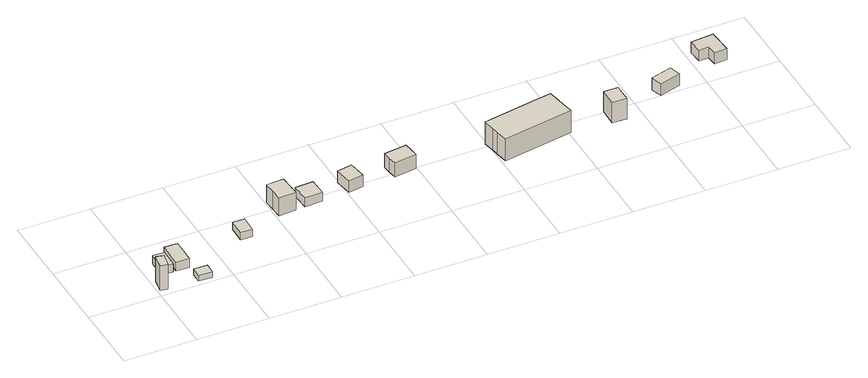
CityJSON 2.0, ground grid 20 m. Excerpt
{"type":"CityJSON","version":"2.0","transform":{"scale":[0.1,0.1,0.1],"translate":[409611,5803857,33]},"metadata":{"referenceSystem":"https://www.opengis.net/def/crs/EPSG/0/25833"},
"CityObjects":{
"building1":{"type":"Building","attributes":{"Gemeindeschluessel":"11000009","BezugspunktDach":"2200","function":"31001_1312","measuredHeight":7.64,"storeysAboveGround":1},"address":[{"country":"Germany","locality":"Berlin","thoroughfareNumber":"29 (15)","thoroughfareName":"Seddinpromenade"}],"geometry":[{"type":"Solid","lod":"1","boundaries":[[[[0,1,2,3]],[[4,5,6,7]],[[4,7,3,2]],[[5,4,2,1]],[[6,5,1,0]],[[7,6,0,3]]]]}]},
"building2":{"type":"Building","attributes":{"Gemeindeschluessel":"11000009","BezugspunktDach":"2200","function":"31001_1312","measuredHeight":2.62,"storeysAboveGround":1},"address":[{"country":"Germany","locality":"Berlin","thoroughfareNumber":"29 (18)","thoroughfareName":"Seddinpromenade"}],"geometry":[{"type":"Solid","lod":"1","boundaries":[[[[8,9,10,11]],[[12,13,14,15]],[[12,15,11,10]],[[13,12,10,9]],[[14,13,9,8]],[[15,14,8,11]]]]}]},
"building3":{"type":"Building","attributes":{"Gemeindeschluessel":"11000009","BezugspunktDach":"2200","function":"31001_1312","measuredHeight":2.76,"storeysAboveGround":1},"address":[{"country":"Germany","locality":"Berlin","thoroughfareNumber":"29 (19)","thoroughfareName":"Seddinpromenade"}],"geometry":[{"type":"Solid","lod":"1","boundaries":[[[[16,17,18,19]],[[20,21,22,23]],[[20,23,19,18]],[[21,20,18,17]],[[22,21,17,16]],[[23,22,16,19]]]]}]},
"building4":{"type":"Building","attributes":{"Gemeindeschluessel":"11000009","BezugspunktDach":"2200","function":"31001_1312","measuredHeight":1.83,"storeysAboveGround":1},"address":[{"country":"Germany","locality":"Berlin","thoroughfareNumber":"29 (16)","thoroughfareName":"Seddinpromenade"}],"geometry":[{"type":"Solid","lod":"1","boundaries":[[[[24,25,26,27]],[[28,29,30,31]],[[28,31,27,26]],[[29,28,26,25]],[[30,29,25,24]],[[31,30,24,27]]]]}]},
"building5":{"type":"Building","attributes":{"Gemeindeschluessel":"11000009","BezugspunktDach":"2200","function":"31001_1312","measuredHeight":2.15,"storeysAboveGround":1},"address":[{"country":"Germany","locality":"Berlin","thoroughfareNumber":"30 (1)","thoroughfareName":"Seddinpromenade"}],"geometry":[{"type":"Solid","lod":"1","boundaries":[[[[32,33,34,35]],[[36,37,38,39]],[[36,39,35,34]],[[37,36,34,33]],[[38,37,33,32]],[[39,38,32,35]]]]}]},
"building6":{"type":"Building","attributes":{"Gemeindeschluessel":"11000009","BezugspunktDach":"2200","function":"31001_1312","measuredHeight":5.78,"storeysAboveGround":1},"address":[{"country":"Germany","locality":"Berlin","thoroughfareNumber":"30","thoroughfareName":"Seddinpromenade"}],"geometry":[{"type":"Solid","lod":"1","boundaries":[[[[40,41,42,43,44,45]],[[46,47,48,49,50,51]],[[46,51,45,44]],[[47,46,44,43]],[[48,47,43,42]],[[49,48,42,41]],[[50,49,41,40]],[[51,50,40,45]]]]}]},
"building7":{"type":"Building","attributes":{"Gemeindeschluessel":"11000009","BezugspunktDach":"2200","function":"31001_1312","measuredHeight":2.67,"storeysAboveGround":1},"address":[{"country":"Germany","locality":"Berlin","thoroughfareNumber":"31","thoroughfareName":"Seddinpromenade"}],"geometry":[{"type":"Solid","lod":"1","boundaries":[[[[52,53,54,55]],[[56,57,58,59]],[[56,59,55,54]],[[57,56,54,53]],[[58,57,53,52]],[[59,58,52,55]]]]}]},
"building8":{"type":"Building","attributes":{"Gemeindeschluessel":"11000009","BezugspunktDach":"2200","function":"31001_1312","measuredHeight":3.6,"storeysAboveGround":1},"address":[{"country":"Germany","locality":"Berlin","thoroughfareNumber":"32","thoroughfareName":"Seddinpromenade"}],"geometry":[{"type":"Solid","lod":"1","boundaries":[[[[60,61,62,63]],[[64,65,66,67]],[[64,67,63,62]],[[65,64,62,61]],[[66,65,61,60]],[[67,66,60,63]]]]}]},
"building9":{"type":"Building","attributes":{"Gemeindeschluessel":"11000009","BezugspunktDach":"2200","function":"31001_1312","measuredHeight":5.48,"storeysAboveGround":1},"address":[{"country":"Germany","locality":"Berlin","thoroughfareNumber":"33","thoroughfareName":"Seddinpromenade"}],"geometry":[{"type":"Solid","lod":"1","boundaries":[[[[68,69,70,71,72,73]],[[74,75,76,77,78,79]],[[74,79,73,72]],[[75,74,72,71]],[[76,75,71,70]],[[77,76,70,69]],[[78,77,69,68]],[[79,78,68,73]]]]}]},
"building10":{"type":"Building","attributes":{"Gemeindeschluessel":"11000009","BezugspunktDach":"2200","function":"31001_2000","measuredHeight":9.04,"storeysAboveGround":1},"address":[{"country":"Germany","locality":"Berlin","thoroughfareNumber":"34","thoroughfareName":"Seddinpromenade"}],"geometry":[{"type":"Solid","lod":"1","boundaries":[[[[80,81,82,83,84,85,86,87,88]],[[89,90,91,92,93,94,95,96,97]],[[89,97,88,87]],[[90,89,87,86]],[[91,90,86,85]],[[92,91,85,84]],[[93,92,84,83]],[[94,93,83,82]],[[95,94,82,81]],[[96,95,81,80]],[[97,96,80,88]]]]}]},
"building11":{"type":"Building","attributes":{"Gemeindeschluessel":"11000009","BezugspunktDach":"2200","function":"31001_2000","measuredHeight":3.27,"storeysAboveGround":1},"address":[{"country":"Germany","locality":"Berlin","thoroughfareNumber":"34 (1)","thoroughfareName":"Seddinpromenade"}],"geometry":[{"type":"Solid","lod":"1","boundaries":[[[[98,99,100,101]],[[102,103,104,105]],[[102,105,101,100]],[[103,102,100,99]],[[104,103,99,98]],[[105,104,98,101]]]]}]},
"building12":{"type":"Building","attributes":{"Gemeindeschluessel":"11000009","BezugspunktDach":"2200","function":"31001_1312","measuredHeight":6.71,"storeysAboveGround":1},"address":[{"country":"Germany","locality":"Berlin","thoroughfareNumber":"35","thoroughfareName":"Seddinpromenade"}],"geometry":[{"type":"Solid","lod":"1","boundaries":[[[[106,107,108,109]],[[110,111,112,113]],[[110,113,109,108]],[[111,110,108,107]],[[112,111,107,106]],[[113,112,106,109]]]]}]},
"building13":{"type":"Building","attributes":{"Gemeindeschluessel":"11000009","BezugspunktDach":"2200","function":"31001_1312","measuredHeight":4.92,"storeysAboveGround":1},"address":[{"country":"Germany","locality":"Berlin","thoroughfareNumber":"36","thoroughfareName":"Seddinpromenade"}],"geometry":[{"type":"Solid","lod":"1","boundaries":[[[[114,115,116,117]],[[118,119,120,121]],[[118,121,117,116]],[[119,118,116,115]],[[120,119,115,114]],[[121,120,114,117]]]]}]},
"building14":{"type":"Building","attributes":{"Gemeindeschluessel":"11000009","BezugspunktDach":"2200","function":"31001_1312","measuredHeight":3.34,"storeysAboveGround":1},"address":[{"country":"Germany","locality":"Berlin","thoroughfareNumber":"37","thoroughfareName":"Seddinpromenade"}],"geometry":[{"type":"Solid","lod":"1","boundaries":[[[[122,123,124,125,126,127]],[[128,129,130,131,132,133]],[[128,133,127,126]],[[129,128,126,125]],[[130,129,125,124]],[[131,130,124,123]],[[132,131,123,122]],[[133,132,122,127]]]]}]}
},
"vertices":[
[26,15,81],[33,52,81],[12,57,81],[5,18,81],[12,57,5],[33,52,5],[26,15,5],[5,18,5],
[69,74,29],[70,126,29],[38,128,29],[35,77,29],[38,128,3],[70,126,3],[69,74,3],[35,77,3],
[113,73,31],[114,142,31],[77,143,31],[77,74,31],[77,143,4],[114,142,4],[113,73,4],[77,74,4],
[145,9,23],[146,39,23],[108,40,23],[107,11,23],[108,40,5],[146,39,5],[145,9,5],[107,11,5],
[310,120,25],[311,167,25],[278,168,25],[277,121,25],[278,168,3],[311,167,3],[310,120,3],[277,121,3],
[405,201,56],[407,170,56],[455,173,56],[453,205,56],[451,236,56],[403,233,56],[451,236,1],[453,205,1],[455,173,1],[407,170,1],[405,201,1],[403,233,1],
[480,174,29],[530,176,29],[528,226,29],[478,224,29],[528,226,2],[530,176,2],[480,174,2],[478,224,2],
[604,178,39],[645,185,39],[638,234,39],[596,227,39],[638,234,3],[645,185,3],[604,178,3],[596,227,3],
[731,210,45],[734,187,45],[797,196,45],[794,219,45],[791,241,45],[728,233,45],[791,241,2],[794,219,2],[797,196,2],[734,187,2],[731,210,2],[728,233,2],
[1000,178,71],[1003,158,71],[1009,125,71],[1205,159,71],[1199,191,71],[1196,211,71],[1190,244,71],[1131,234,71],[994,210,71],[1131,234,3],[1190,244,3],[1196,211,3],[1199,191,3],[1205,159,3],[1009,125,3],[1003,158,3],[1000,178,3],[994,210,3],
[1131,234,35],[1190,244,35],[1185,274,35],[1126,264,35],[1185,274,2],[1190,244,2],[1131,234,2],[1126,264,2],
[1353,147,67],[1354,198,67],[1314,199,67],[1313,148,67],[1314,199,5],[1354,198,5],[1353,147,5],[1313,148,5],
[1471,195,42],[1530,212,42],[1520,244,42],[1461,227,42],[1520,244,5],[1530,212,5],[1471,195,5],[1461,227,5],
[1618,282,38],[1645,284,38],[1647,255,38],[1683,258,38],[1678,327,38],[1615,322,38],[1678,327,5],[1683,258,5],[1647,255,5],[1645,284,5],[1618,282,5],[1615,322,5]
]}
